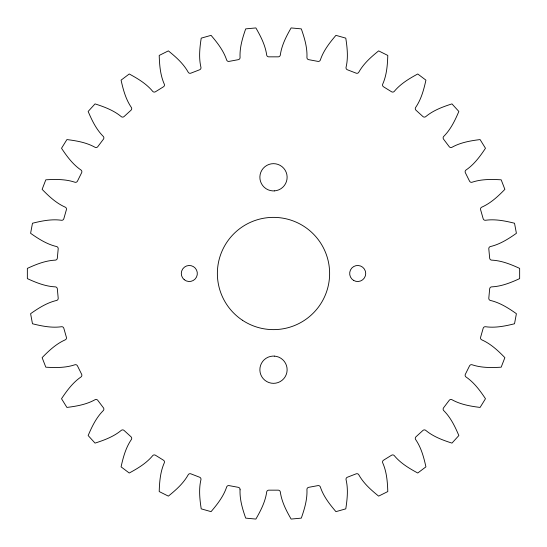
<?xml version="1.0" encoding="UTF-8"?>
<svg xmlns="http://www.w3.org/2000/svg" width="547" height="547" viewBox="0 0 547 547"><rect width="100%" height="100%" fill="white"/><g stroke="black" fill="none" stroke-linecap="round" stroke-linejoin="round"><path stroke-width="0.82" d="M240.051 489.777C239.641 499.514 242.512 509.031 245.692 518.125L255.88 519.069C260.687 510.72 265.254 501.886 266.642 492.238A2.147 2.147 0 0 1 268.85 490.16L278.149 490.16A2.147 2.147 0 0 1 280.358 492.238C281.746 501.886 286.313 510.72 291.12 519.069L301.308 518.125C304.488 509.031 307.359 499.514 306.949 489.777A2.147 2.147 0 0 1 308.74 487.322L317.882 485.62A2.147 2.147 0 0 1 320.439 487.254C323.571 496.485 329.684 504.327 335.94 511.65L345.786 508.854C347.242 499.329 348.316 489.442 346.121 479.945A2.147 2.147 0 0 1 347.434 477.21L356.097 473.852A2.147 2.147 0 0 1 358.914 474.987C363.693 483.486 371.146 490.071 378.64 496.122L387.796 491.562C387.481 481.934 386.722 472.02 382.818 463.09A2.147 2.147 0 0 1 383.604 460.157L391.508 455.261A2.147 2.147 0 0 1 394.483 455.863C400.739 463.336 409.279 468.437 417.758 473.018L425.922 466.851C423.843 457.442 421.272 447.836 415.795 439.774A2.147 2.147 0 0 1 416.028 436.745L422.899 430.482A2.147 2.147 0 0 1 425.935 430.53C433.456 436.725 442.783 440.171 451.959 443.111L458.851 435.549C455.083 426.681 450.79 417.717 443.925 410.797A2.147 2.147 0 0 1 443.596 407.775L449.196 400.356A2.147 2.147 0 0 1 452.191 399.843C460.724 404.554 470.529 406.23 480.088 407.433L485.476 398.729C480.136 390.708 474.27 382.681 466.249 377.143A2.147 2.147 0 0 1 465.374 374.237L469.517 365.916A2.147 2.147 0 0 1 472.369 364.856C481.62 367.919 491.562 367.762 501.182 367.187L504.874 357.649C498.153 350.743 490.912 343.933 482.01 339.96A2.147 2.147 0 0 1 480.615 337.26L483.158 328.323A2.147 2.147 0 0 1 485.77 326.764C495.425 328.07 505.168 326.094 514.522 323.762L516.402 313.698C508.525 308.152 500.149 302.785 490.673 300.515A2.147 2.147 0 0 1 488.806 298.115L489.668 288.864A2.147 2.147 0 0 1 491.938 286.854C501.674 286.361 510.891 282.628 519.65 278.614L519.65 268.386C510.891 264.372 501.674 260.639 491.938 260.146A2.147 2.147 0 0 1 489.668 258.136L488.806 248.885A2.147 2.147 0 0 1 490.673 246.485C500.149 244.215 508.525 238.848 516.402 233.302L514.522 223.238C505.168 220.906 495.425 218.93 485.77 220.236A2.147 2.147 0 0 1 483.158 218.677L480.615 209.74A2.147 2.147 0 0 1 482.01 207.04C490.912 203.067 498.153 196.257 504.874 189.351L501.182 179.813C491.562 179.238 481.62 179.081 472.369 182.144A2.147 2.147 0 0 1 469.517 181.084L465.374 172.763A2.147 2.147 0 0 1 466.249 169.857C474.27 164.319 480.136 156.292 485.476 148.271L480.088 139.567C470.529 140.77 460.724 142.446 452.191 147.157A2.147 2.147 0 0 1 449.196 146.644L443.596 139.225A2.147 2.147 0 0 1 443.925 136.203C450.79 129.283 455.083 120.319 458.851 111.451L451.959 103.889C442.783 106.829 433.456 110.275 425.935 116.47A2.147 2.147 0 0 1 422.899 116.518L416.028 110.255A2.147 2.147 0 0 1 415.795 107.226C421.272 99.164 423.843 89.558 425.922 80.149L417.758 73.982C409.279 78.563 400.739 83.664 394.483 91.137A2.147 2.147 0 0 1 391.508 91.739L383.604 86.843A2.147 2.147 0 0 1 382.818 83.91C386.722 74.98 387.481 65.066 387.796 55.438L378.64 50.878C371.146 56.929 363.693 63.514 358.914 72.013A2.147 2.147 0 0 1 356.097 73.148L347.434 69.79A2.147 2.147 0 0 1 346.121 67.055C348.316 57.558 347.242 47.671 345.786 38.146L335.94 35.35C329.684 42.673 323.571 50.515 320.439 59.746A2.147 2.147 0 0 1 317.882 61.38L308.74 59.678A2.147 2.147 0 0 1 306.949 57.223C307.359 47.486 304.488 37.969 301.308 28.875L291.12 27.931C286.313 36.28 281.746 45.114 280.358 54.762A2.147 2.147 0 0 1 278.149 56.84L268.85 56.84A2.147 2.147 0 0 1 266.642 54.762C265.254 45.114 260.687 36.28 255.88 27.931L245.692 28.875C242.512 37.969 239.641 47.486 240.051 57.223A2.147 2.147 0 0 1 238.26 59.678L229.118 61.38A2.147 2.147 0 0 1 226.561 59.746C223.429 50.515 217.316 42.673 211.06 35.35L201.214 38.146C199.758 47.671 198.684 57.558 200.879 67.055A2.147 2.147 0 0 1 199.566 69.79L190.903 73.148A2.147 2.147 0 0 1 188.086 72.013C183.307 63.514 175.854 56.929 168.36 50.878L159.204 55.438C159.519 65.066 160.278 74.98 164.182 83.91A2.147 2.147 0 0 1 163.396 86.843L155.492 91.739A2.147 2.147 0 0 1 152.517 91.137C146.261 83.664 137.721 78.563 129.242 73.982L121.078 80.149C123.157 89.558 125.728 99.164 131.205 107.226A2.147 2.147 0 0 1 130.972 110.255L124.101 116.518A2.147 2.147 0 0 1 121.065 116.47C113.544 110.275 104.217 106.829 95.041 103.889L88.149 111.451C91.917 120.319 96.21 129.283 103.075 136.203A2.147 2.147 0 0 1 103.404 139.225L97.804 146.644A2.147 2.147 0 0 1 94.809 147.157C86.276 142.446 76.471 140.77 66.912 139.567L61.524 148.271C66.864 156.292 72.73 164.319 80.751 169.857A2.147 2.147 0 0 1 81.626 172.763L77.483 181.084A2.147 2.147 0 0 1 74.631 182.144C65.38 179.081 55.438 179.238 45.818 179.813L42.126 189.351C48.847 196.257 56.088 203.067 64.99 207.04A2.147 2.147 0 0 1 66.385 209.74L63.842 218.677A2.147 2.147 0 0 1 61.23 220.236C51.575 218.93 41.832 220.906 32.478 223.238L30.598 233.302C38.475 238.848 46.851 244.215 56.327 246.485A2.147 2.147 0 0 1 58.194 248.885L57.332 258.136A2.147 2.147 0 0 1 55.062 260.146C45.326 260.639 36.109 264.372 27.35 268.386L27.35 278.614C36.109 282.628 45.326 286.361 55.062 286.854A2.147 2.147 0 0 1 57.332 288.864L58.194 298.115A2.147 2.147 0 0 1 56.327 300.515C46.851 302.785 38.475 308.152 30.598 313.698L32.478 323.762C41.832 326.094 51.575 328.07 61.23 326.764A2.147 2.147 0 0 1 63.842 328.323L66.385 337.26A2.147 2.147 0 0 1 64.99 339.96C56.088 343.933 48.847 350.743 42.126 357.649L45.818 367.187C55.438 367.762 65.38 367.919 74.631 364.856A2.147 2.147 0 0 1 77.483 365.916L81.626 374.237A2.147 2.147 0 0 1 80.751 377.143C72.73 382.681 66.864 390.708 61.524 398.729L66.912 407.433C76.471 406.23 86.276 404.554 94.809 399.843A2.147 2.147 0 0 1 97.804 400.356L103.404 407.775A2.147 2.147 0 0 1 103.075 410.797C96.21 417.717 91.917 426.681 88.149 435.549L95.041 443.111C104.217 440.171 113.544 436.725 121.065 430.53A2.147 2.147 0 0 1 124.101 430.482L130.972 436.745A2.147 2.147 0 0 1 131.205 439.774C125.728 447.836 123.157 457.442 121.078 466.851L129.242 473.018C137.721 468.437 146.261 463.336 152.517 455.863A2.147 2.147 0 0 1 155.492 455.261L163.396 460.157A2.147 2.147 0 0 1 164.182 463.09C160.278 472.02 159.519 481.934 159.204 491.562L168.36 496.122C175.854 490.071 183.307 483.486 188.086 474.987A2.147 2.147 0 0 1 190.903 473.852L199.566 477.21A2.147 2.147 0 0 1 200.879 479.945C198.684 489.442 199.758 499.329 201.214 508.854L211.06 511.65C217.316 504.327 223.429 496.485 226.561 487.254A2.147 2.147 0 0 1 229.118 485.62L238.26 487.322A2.147 2.147 0 0 1 240.051 489.777M274.355 190.889L272.645 190.889A13.634 13.634 0 0 1 261.842 170.22A13.634 13.634 0 0 1 285.158 170.22A13.634 13.634 0 0 1 274.355 190.889M274.355 356.111L272.645 356.111A13.634 13.634 0 0 0 261.842 376.78A13.634 13.634 0 0 0 285.158 376.78A13.634 13.634 0 0 0 274.355 356.111M242.437 320.248A56.129 56.129 0 0 0 329.513 277.021A56.129 56.129 0 0 0 248.543 223.224A56.129 56.129 0 0 0 242.437 320.248M184.216 279.688A8.02 8.02 0 0 0 197.221 274.82A8.02 8.02 0 0 0 186.5 265.992A8.02 8.02 0 0 0 184.216 279.688M353.683 280.447A8.02 8.02 0 0 0 365.711 273.5A8.02 8.02 0 0 0 353.683 266.553A8.02 8.02 0 0 0 353.683 280.447"/></g></svg>
